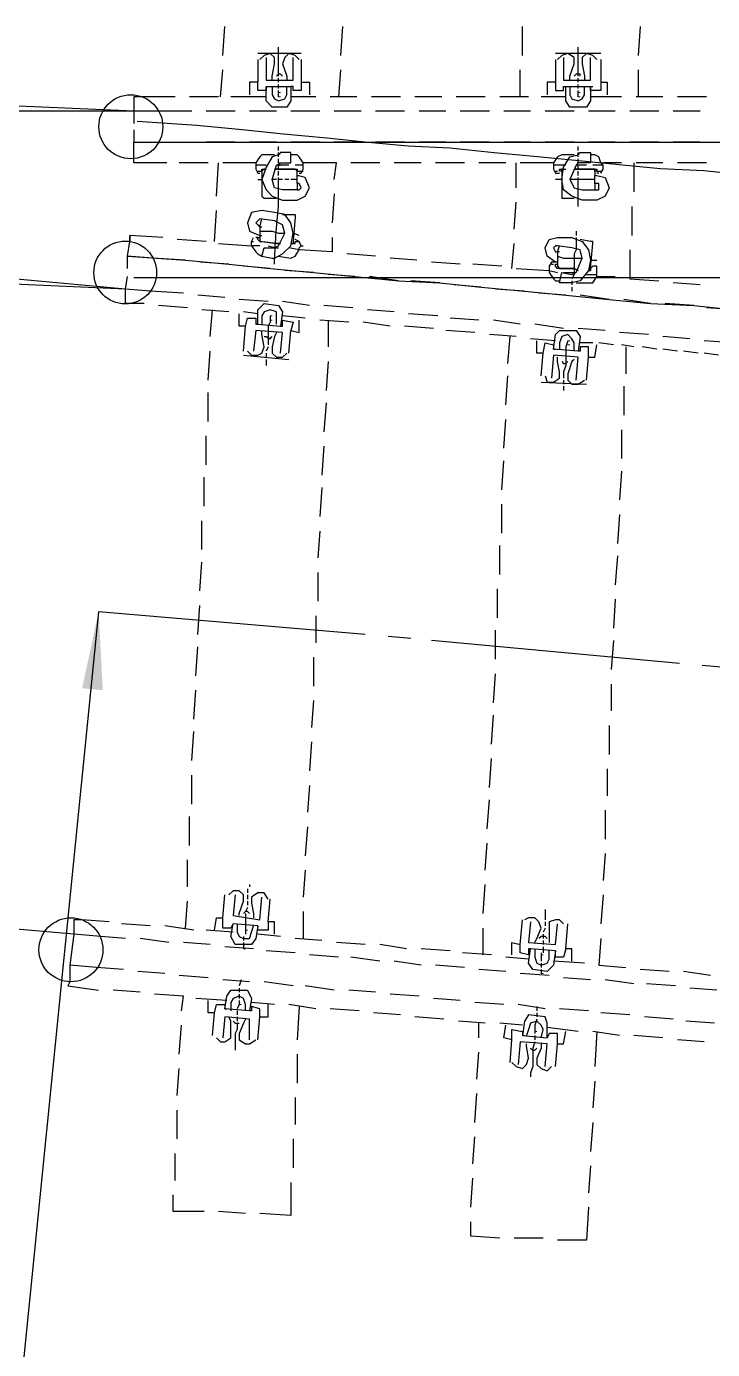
# Model space of a CAD drawing. Header units: millimetres. Extents: x -45 to 90, y -17 to 16.
# Drawn here: x 58.333 to 59.855, y -3.465 to -0.532 of the extents above; entities that cross this region are included whole.
import ezdxf

# ---------------------------------------------------------------- set-up
doc = ezdxf.new("R2010")
doc.units = ezdxf.units.MM
doc.layers.add('PDF_Geometry', color=7, linetype='Continuous')
doc.layers.add('PDF_Solid Fills', color=7, linetype='Continuous')

msp = doc.modelspace()

# ---------------------------------------------------------------- linework, layer by layer
at = {"color": 3}
for points in [[(58.5789, -0.7414), (58.7108, -0.7508), (58.8113, -0.7603), (58.903, -0.7695), (58.9993, -0.7787), (59.0909, -0.7879), (59.1798, -0.7963), (59.2722, -0.8009), (59.3706, -0.8108), (59.4668, -0.8199), (59.5585, -0.8291), (59.6548, -0.8383), (59.7394, -0.8467), (59.8357, -0.8513), (59.9202, -0.8598)], [(58.5713, -1.0885), (68.3996, -1.0885)]]:
    msp.add_lwpolyline(points, dxfattribs=at)
at = {"color": 4}
for points in [[(58.5713, -0.7885), (68.3996, -0.7885)], [(58.5575, -1.0406), (58.6859, -1.0498), (58.7822, -1.0589), (58.8738, -1.0681), (58.9701, -1.0773), (59.0618, -1.0864), (59.1581, -1.0956), (59.2497, -1.1002), (59.3414, -1.1094), (59.4377, -1.1185), (59.5294, -1.1277), (59.6256, -1.1369), (59.7173, -1.146), (59.8136, -1.1506), (59.9053, -1.1598)]]:
    msp.add_lwpolyline(points, dxfattribs=at)
at = {"layer": 'PDF_Geometry', "lineweight": 25}
for points in [[(58.7684, -0.5959), (58.773, -0.5318)], [(59.0343, -0.5318), (59.0297, -0.5959)], [(59.4331, -0.5959), (59.4331, -0.5318)], [(59.6944, -0.5318), (59.6898, -0.5959)], [(58.8922, -0.6418), (58.8922, -0.6326), (58.8922, -0.628), (58.8922, -0.6189), (58.8922, -0.6143), (58.8922, -0.6051), (58.8922, -0.6005), (58.8922, -0.5914), (58.8922, -0.5868), (58.8922, -0.5776)], [(59.5569, -0.6418), (59.5569, -0.6326), (59.5569, -0.628), (59.5569, -0.6189), (59.5569, -0.6143), (59.5569, -0.6051), (59.5569, -0.6005), (59.5569, -0.5914), (59.5569, -0.5868), (59.5569, -0.5776)], [(58.8463, -0.6051), (58.8463, -0.6555), (58.828, -0.6555), (58.828, -0.683)], [(58.9426, -0.5914), (58.8463, -0.5914)], [(58.8784, -0.6509), (58.8784, -0.6418), (58.883, -0.6143), (58.883, -0.6005), (58.8738, -0.5914), (58.8601, -0.5959), (58.8509, -0.6051)], [(58.8647, -0.6005), (58.8647, -0.6509), (58.9243, -0.6509), (58.9243, -0.6005)], [(58.938, -0.6051), (58.9289, -0.5959), (58.9151, -0.5914), (58.9059, -0.6005), (58.9013, -0.6143), (58.9105, -0.6418), (58.9105, -0.6509)], [(58.9426, -0.6051), (58.9426, -0.6555), (58.9609, -0.6555), (58.9609, -0.683)], [(59.5065, -0.6051), (59.5065, -0.6555), (59.4881, -0.6555), (59.4881, -0.683)], [(59.6073, -0.5914), (59.5065, -0.5914)], [(59.5385, -0.6509), (59.5385, -0.6418), (59.5477, -0.6143), (59.5477, -0.6005), (59.534, -0.5914), (59.5202, -0.5959), (59.511, -0.6051)], [(59.5246, -0.6005), (59.5246, -0.6509), (59.5844, -0.6509), (59.5844, -0.6005)], [(59.5981, -0.6051), (59.589, -0.5959), (59.5752, -0.5914), (59.566, -0.6005), (59.566, -0.6143), (59.5706, -0.6418), (59.5706, -0.6509)], [(59.6073, -0.6051), (59.6073, -0.6555), (59.6211, -0.6555), (59.6211, -0.683)], [(58.7638, -0.6876), (58.7684, -0.628)], [(58.9013, -0.6418), (58.8968, -0.6372), (58.8922, -0.6372), (58.8876, -0.6418)], [(59.0297, -0.628), (59.0251, -0.6876)], [(59.4285, -0.6876), (59.4285, -0.628)], [(59.5615, -0.6418), (59.5615, -0.6372), (59.5523, -0.6372), (59.5477, -0.6418)], [(59.6898, -0.628), (59.6898, -0.6876)], [(58.9426, -0.6555), (58.9426, -0.6739), (58.9243, -0.6739), (58.9243, -0.6645), (58.9197, -0.6645), (58.9197, -0.6968), (58.9105, -0.7105), (58.8784, -0.7105), (58.8647, -0.6968), (58.8647, -0.6645), (58.8647, -0.6739), (58.8463, -0.6739), (58.8463, -0.6555)], [(58.8647, -0.6645), (58.9197, -0.6645)], [(58.8784, -0.6645), (58.8784, -0.683), (58.883, -0.6922), (58.8922, -0.6968), (58.9059, -0.6922), (58.9105, -0.683), (58.9105, -0.6645)], [(58.8922, -0.6555), (58.8922, -0.6464)], [(58.8922, -0.6693), (58.8922, -0.6601)], [(58.8922, -0.6876), (58.8922, -0.6739)], [(59.5065, -0.6555), (59.5065, -0.6739), (59.5246, -0.6739), (59.5246, -0.6645), (59.5294, -0.6645), (59.5844, -0.6645), (59.5844, -0.6968), (59.5752, -0.7105), (59.5385, -0.7105), (59.5294, -0.6968), (59.5294, -0.6645)], [(59.5385, -0.6645), (59.5385, -0.683), (59.5431, -0.6922), (59.5569, -0.6968), (59.566, -0.6922), (59.5706, -0.683), (59.5706, -0.6645)], [(59.5569, -0.6555), (59.5569, -0.6464)], [(59.5569, -0.6693), (59.5569, -0.6601)], [(59.5569, -0.6876), (59.5569, -0.6739)], [(59.6073, -0.6555), (59.6073, -0.6739), (59.5844, -0.6739), (59.5844, -0.6645), (59.589, -0.6645)], [(58.5713, -0.7197), (57.8378, -0.6876)], [(58.663, -0.6876), (58.585, -0.6876), (58.5713, -0.6876), (58.5713, -0.7197), (58.145, -0.7197)], [(58.7592, -0.6876), (58.6951, -0.6876)], [(58.8647, -0.6876), (58.7867, -0.6876)], [(58.9747, -0.6876), (58.9197, -0.6876)], [(59.0662, -0.6876), (59.0068, -0.6876)], [(59.1626, -0.6876), (59.0985, -0.6876)], [(59.2543, -0.6876), (59.1947, -0.6876)], [(59.3506, -0.6876), (59.2864, -0.6876)], [(59.4469, -0.6876), (59.3827, -0.6876)], [(59.5294, -0.6876), (59.4744, -0.6876)], [(59.6531, -0.6876), (59.5844, -0.6876)], [(59.7448, -0.6876), (59.6852, -0.6876)], [(59.8411, -0.6876), (59.7769, -0.6876)], [(58.6996, -0.7197), (58.6263, -0.7197), (58.5713, -0.7197), (58.5713, -0.7472)], [(58.7959, -0.7197), (58.7317, -0.7197)], [(58.8876, -0.7197), (58.828, -0.7197)], [(58.9839, -0.7197), (58.9197, -0.7197)], [(59.0755, -0.7197), (59.0159, -0.7197)], [(59.1718, -0.7197), (59.1076, -0.7197)], [(59.2635, -0.7197), (59.2039, -0.7197)], [(59.3598, -0.7197), (59.2954, -0.7197)], [(59.4514, -0.7197), (59.3918, -0.7197)], [(59.5477, -0.7197), (59.4835, -0.7197)], [(59.6392, -0.7197), (59.5798, -0.7197)], [(59.7357, -0.7197), (59.6715, -0.7197)], [(59.8273, -0.7197), (59.7677, -0.7197)], [(58.5713, -0.761), (58.5713, -0.7885)], [(58.6446, -0.8343), (58.5713, -0.8343), (58.5713, -0.8251), (58.5713, -0.7885), (58.6263, -0.7885), (58.6996, -0.7885)], [(58.7959, -0.7885), (58.7317, -0.7885)], [(58.8876, -0.7885), (58.828, -0.7885)], [(58.9839, -0.7885), (58.9197, -0.7885)], [(59.0755, -0.7885), (59.0159, -0.7885)], [(59.1718, -0.7885), (59.1076, -0.7885)], [(59.2635, -0.7885), (59.2039, -0.7885)], [(59.3598, -0.7885), (59.2954, -0.7885)], [(59.4514, -0.7885), (59.3918, -0.7885)], [(59.5477, -0.7885), (59.4835, -0.7885)], [(59.6392, -0.7885), (59.5798, -0.7885)], [(59.7357, -0.7885), (59.6715, -0.7885)], [(59.8273, -0.7885), (59.7677, -0.7885)], [(58.883, -0.816), (58.8555, -0.816), (58.8509, -0.8206), (58.8418, -0.8343), (58.7684, -0.8343)], [(58.9334, -0.8937), (58.938, -0.8937), (58.9426, -0.8893), (58.938, -0.8802), (58.9334, -0.8802), (58.9334, -0.8937), (58.9013, -0.8937), (58.883, -0.8893), (58.8784, -0.871), (58.8876, -0.8389), (58.8968, -0.8343), (58.9197, -0.8343), (58.9197, -0.8114), (58.8968, -0.8114), (58.8922, -0.816), (58.8784, -0.8206), (58.8647, -0.8435), (58.8555, -0.871)], [(58.8922, -0.8068), (58.8922, -0.7976)], [(58.8922, -0.8206), (58.8922, -0.8114)], [(59.0159, -0.871), (59.0205, -0.8343), (58.9472, -0.8343), (58.938, -0.8206), (58.9334, -0.816), (58.9197, -0.816)], [(59.5477, -0.816), (59.5202, -0.816), (59.511, -0.8206), (59.5019, -0.8343), (59.4285, -0.8343)], [(59.5202, -0.871), (59.5246, -0.8435), (59.5385, -0.8206), (59.5569, -0.816), (59.5615, -0.8114), (59.5844, -0.8114), (59.5844, -0.8343), (59.5569, -0.8343), (59.5569, -0.8251)], [(59.5569, -0.8068), (59.5569, -0.7976)], [(59.5569, -0.8206), (59.5569, -0.8114)], [(59.6119, -0.8389), (59.6073, -0.8343), (59.6027, -0.8206), (59.5935, -0.816), (59.5844, -0.816)], [(58.7363, -0.8343), (58.6721, -0.8343)], [(58.7547, -0.9077), (58.7592, -0.8343)], [(58.8418, -0.8343), (58.8418, -0.8389)], [(58.8647, -0.8389), (58.8418, -0.8389), (58.8418, -0.8435), (58.8418, -0.8481), (58.8463, -0.8572), (58.8509, -0.8572)], [(58.8463, -0.871), (58.8555, -0.871), (58.8647, -0.8937), (58.8784, -0.9077), (58.9013, -0.9168), (58.9334, -0.9168), (58.9516, -0.9077), (58.9609, -0.8893), (58.9516, -0.8664), (58.9334, -0.8618), (58.9334, -0.8526), (58.9289, -0.8481), (58.8922, -0.8481), (58.8922, -0.8389)], [(58.8463, -0.8526), (58.8509, -0.8526), (58.8555, -0.8526), (58.8555, -0.8481), (58.8601, -0.8481), (58.8555, -0.8526), (58.8555, -0.9077), (58.8601, -0.9122), (58.8876, -0.9122)], [(58.8922, -0.8481), (58.883, -0.8481), (58.8922, -0.8481), (58.9289, -0.8481), (58.9334, -0.8481), (58.9334, -0.8526), (58.938, -0.8526), (58.9426, -0.8526), (58.9472, -0.8526)], [(58.8922, -0.8343), (58.8922, -0.8251)], [(58.9151, -0.8389), (58.8922, -0.8389), (58.8968, -0.8389)], [(58.938, -0.8572), (58.9426, -0.8572), (58.9472, -0.8481), (58.9472, -0.8435), (58.9472, -0.8389), (58.9289, -0.8389)], [(58.9472, -0.8389), (58.9472, -0.8343)], [(59.1168, -0.8343), (59.0526, -0.8343)], [(59.2085, -0.8343), (59.1489, -0.8343)], [(59.3047, -0.8343), (59.2406, -0.8343)], [(59.3964, -0.8343), (59.3368, -0.8343)], [(59.4194, -0.8893), (59.4194, -0.8343)], [(59.5019, -0.8343), (59.5019, -0.8389)], [(59.5294, -0.8389), (59.5019, -0.8389), (59.5019, -0.8435), (59.5019, -0.8481), (59.5065, -0.8572), (59.5156, -0.8572)], [(59.5752, -0.8389), (59.5569, -0.8389), (59.5523, -0.8389), (59.5385, -0.871), (59.5477, -0.8893), (59.566, -0.8937), (59.5981, -0.8937), (59.6027, -0.8937), (59.6027, -0.8893), (59.6027, -0.8802), (59.5981, -0.8802), (59.5935, -0.8802), (59.5935, -0.8618), (59.5981, -0.8618), (59.6165, -0.8664), (59.6256, -0.8893), (59.6165, -0.9077), (59.5981, -0.9168), (59.566, -0.9168), (59.5431, -0.9077), (59.5246, -0.8937), (59.5202, -0.871), (59.5065, -0.871)], [(59.5246, -0.8481), (59.5202, -0.8481), (59.5202, -0.8526), (59.5156, -0.8526), (59.5156, -0.8481), (59.5202, -0.8481), (59.5246, -0.8481), (59.5294, -0.8481)], [(59.5569, -0.8481), (59.5477, -0.8481), (59.5569, -0.8481), (59.589, -0.8481), (59.5935, -0.8481), (59.5981, -0.8481), (59.5981, -0.8526), (59.5935, -0.8526), (59.5935, -0.8618)], [(59.5569, -0.8343), (59.5523, -0.8389)], [(59.5935, -0.8526), (59.5935, -0.8481), (59.589, -0.8481), (59.5569, -0.8481), (59.5569, -0.8389)], [(59.6073, -0.8572), (59.6119, -0.8481), (59.6119, -0.8435), (59.6119, -0.8389), (59.589, -0.8389)], [(59.6531, -0.8343), (59.6119, -0.8343)], [(59.6806, -0.8343), (59.6806, -0.8985)], [(59.7448, -0.8343), (59.6852, -0.8343)], [(59.8411, -0.8343), (59.7769, -0.8343)], [(58.8876, -0.871), (58.8784, -0.871)], [(58.8922, -0.8618), (58.8922, -0.8526)], [(58.9013, -0.871), (58.8922, -0.871)], [(58.9151, -0.871), (58.9059, -0.871)], [(58.9334, -0.871), (58.9197, -0.871)], [(58.938, -0.8802), (58.9334, -0.8802), (58.9334, -0.8618), (58.938, -0.8618)], [(59.5065, -0.8526), (59.511, -0.8526)], [(59.5202, -0.8526), (59.5202, -0.9077), (59.5202, -0.9122), (59.5246, -0.9122), (59.5477, -0.9122)], [(59.5935, -0.871), (59.5798, -0.871), (59.566, -0.871), (59.5523, -0.871), (59.5385, -0.871)], [(59.5569, -0.8618), (59.5569, -0.8526)], [(59.5569, -0.9306), (59.5569, -0.9214), (59.5569, -0.9168), (59.5569, -0.9077), (59.5569, -0.9031), (59.5569, -0.8937), (59.5569, -0.8893), (59.5569, -0.8802), (59.5569, -0.8756), (59.5569, -0.8664)], [(59.5981, -0.8526), (59.6027, -0.8526), (59.6073, -0.8526)], [(59.6027, -0.8572), (59.5981, -0.8572)], [(59.0159, -0.9031), (59.0114, -0.9672)], [(59.5935, -0.8802), (59.5935, -0.8937)], [(59.4148, -0.981), (59.4194, -0.9214)], [(59.6761, -0.9306), (59.6761, -0.9948)], [(58.7501, -1.0083), (58.7547, -0.9397)], [(58.938, -0.9948), (58.9243, -0.9902), (58.9197, -0.9672), (58.9059, -0.9489), (58.883, -0.9443), (58.8555, -0.9397), (58.8326, -0.9443), (58.8234, -0.9672), (58.828, -0.9856), (58.8509, -0.9948), (58.8509, -0.9993), (58.8509, -1.0039), (58.8509, -1.0083), (58.8555, -1.0083), (58.8876, -1.0131), (58.8968, -1.0131), (58.8876, -1.0131), (58.8509, -1.0083), (58.8463, -1.0039), (58.8463, -0.9993), (58.8418, -0.9993), (58.8463, -0.9993), (58.8509, -0.9993)], [(58.8555, -1.0406), (58.8601, -1.0223), (58.883, -1.0223), (58.8922, -1.0177), (58.9059, -0.9902), (58.9013, -0.9718), (58.883, -0.9627), (58.8509, -0.9581), (58.8463, -0.9627), (58.8418, -0.9672), (58.8463, -0.9718), (58.8509, -0.9764), (58.8555, -0.9581)], [(58.9013, -0.9489), (58.9243, -0.9489), (58.9289, -0.9489), (58.9289, -0.9535), (58.9243, -1.0083), (58.9243, -1.0131), (58.9197, -1.0131), (58.9243, -1.0131), (58.9289, -1.0131), (58.9289, -1.0083), (58.9334, -1.0083), (58.938, -1.0083)], [(58.5621, -1.0083), (58.5621, -0.9948), (58.5621, -1.0083)], [(58.6355, -0.9993), (58.5621, -0.9948)], [(58.8509, -1.0177), (58.8326, -1.0177), (58.8418, -1.0314), (58.8463, -1.036), (58.8555, -1.0406), (58.8784, -1.0452), (58.883, -1.0452), (58.9013, -1.036), (58.9197, -1.0177), (58.9243, -0.9902)], [(58.8555, -0.9764), (58.8509, -0.9764), (58.8509, -0.9948), (58.8555, -0.9948)], [(58.8509, -0.9856), (58.8647, -0.9856), (58.8784, -0.9856), (58.8922, -0.9902), (58.9059, -0.9902)], [(59.5523, -0.9856), (59.5523, -0.9948)], [(58.5575, -1.0681), (58.5575, -1.0406), (58.5621, -1.0083)], [(58.7317, -1.0083), (58.6676, -1.0039)], [(58.7592, -1.0131), (58.8326, -1.0177), (58.8326, -1.0131), (58.8326, -1.0083), (58.837, -0.9993)], [(58.8326, -1.0083), (58.837, -1.0083)], [(58.8693, -1.0177), (58.8876, -1.0223), (58.8922, -1.0223)], [(58.8922, -1.0406), (58.9197, -1.0452), (58.9289, -1.0406), (58.938, -1.0268), (58.9151, -1.0223)], [(59.0114, -0.9993), (59.0114, -1.0314), (58.938, -1.0268), (58.938, -1.0223), (58.9426, -1.0177), (58.938, -1.0083), (58.9289, -1.0039)], [(58.9426, -1.0177), (58.9472, -1.0177)], [(59.41, -1.0681), (59.4148, -1.0131)], [(59.5065, -1.0543), (59.4881, -1.0406), (59.4835, -1.0223), (59.4927, -1.0039), (59.511, -0.9993), (59.5431, -0.9993), (59.566, -1.0083), (59.5798, -1.0268), (59.5844, -1.0498), (59.5981, -1.0498)], [(59.5246, -1.0773), (59.5477, -1.0773), (59.5523, -1.0773), (59.566, -1.0452), (59.5615, -1.0268), (59.5431, -1.0223), (59.511, -1.0177), (59.5065, -1.0177), (59.5019, -1.0223), (59.5065, -1.0314), (59.511, -1.0314), (59.5156, -1.0177)], [(59.5523, -0.9993), (59.5523, -1.0083), (59.5523, -1.0131), (59.5523, -1.0223), (59.5523, -1.0268), (59.5477, -1.036), (59.5477, -1.0406), (59.5477, -1.0498), (59.5477, -1.0543), (59.5477, -1.0635), (59.5477, -1.0681), (59.5477, -1.0773), (59.5477, -1.0819), (59.5431, -1.091)], [(59.5935, -1.0635), (59.589, -1.0635), (59.5844, -1.0681), (59.589, -1.0131), (59.589, -1.0083), (59.5844, -1.0083), (59.5615, -1.0039)], [(58.6859, -1.0498), (58.6125, -1.0452), (58.5575, -1.0406)], [(58.7822, -1.0589), (58.718, -1.0543)], [(59.1076, -1.0406), (59.0435, -1.036)], [(59.1993, -1.0498), (59.1397, -1.0452)], [(59.2954, -1.0589), (59.2314, -1.0543)], [(59.5156, -1.0314), (59.511, -1.0314), (59.511, -1.0543), (59.5065, -1.0543), (59.4973, -1.0543), (59.4927, -1.0635), (59.4927, -1.0681), (59.4927, -1.0727), (59.511, -1.0773)], [(59.511, -1.0543), (59.511, -1.0589), (59.511, -1.0635), (59.5156, -1.0681), (59.5477, -1.0681), (59.5569, -1.0727), (59.5477, -1.0681), (59.511, -1.0681), (59.5065, -1.0635), (59.5065, -1.0589), (59.511, -1.0589)], [(59.511, -1.0406), (59.5246, -1.0452), (59.5385, -1.0452), (59.5523, -1.0452), (59.566, -1.0452)], [(59.5844, -1.0498), (59.5798, -1.0727), (59.5615, -1.0956), (59.5431, -1.1002), (59.5385, -1.1002), (59.5156, -1.1002), (59.5202, -1.0773), (59.5431, -1.0819), (59.5523, -1.0773)], [(59.6715, -1.0268), (59.6715, -1.091), (59.7357, -1.0956)], [(58.553, -1.1139), (57.8241, -1.0819)], [(58.8738, -1.0681), (58.8142, -1.0635)], [(58.9701, -1.0773), (58.9059, -1.0727)], [(59.0618, -1.0864), (59.0022, -1.0819)], [(59.3873, -1.0635), (59.3231, -1.0589)], [(59.4194, -1.0681), (59.4927, -1.0727), (59.4927, -1.0773), (59.5019, -1.091), (59.5065, -1.0956), (59.5156, -1.0956)], [(59.4973, -1.0589), (59.5019, -1.0589)], [(59.5752, -1.0819), (59.5981, -1.0819), (59.5981, -1.0773), (59.5981, -1.0727), (59.5981, -1.0635), (59.5935, -1.0635), (59.589, -1.0635)], [(59.5981, -1.0864), (59.5981, -1.0819)], [(58.6813, -1.1229), (58.6078, -1.1185), (58.553, -1.1139), (58.2458, -1.0864)], [(58.5942, -1.146), (58.5621, -1.146), (58.553, -1.146), (58.553, -1.1139), (58.5575, -1.0864)], [(59.1581, -1.0956), (59.0939, -1.0864)], [(59.2497, -1.1002), (59.1856, -1.0956)], [(59.3414, -1.1094), (59.2818, -1.1048)], [(59.4377, -1.1185), (59.3735, -1.1139)], [(59.5431, -1.0956), (59.5431, -1.1048)], [(59.5431, -1.1094), (59.5431, -1.1185)], [(59.5523, -1.1002), (59.5798, -1.1002), (59.589, -1.1002), (59.5981, -1.0864), (59.6392, -1.0864)], [(59.8273, -1.1048), (59.7677, -1.1002)], [(58.773, -1.1323), (58.7134, -1.1277)], [(58.8693, -1.1414), (58.8051, -1.1369)], [(58.9609, -1.1506), (58.9013, -1.1414)], [(59.5294, -1.1277), (59.4698, -1.1229)], [(59.6256, -1.1369), (59.5615, -1.1277)], [(59.7173, -1.146), (59.6577, -1.1369)], [(58.6905, -1.1552), (58.6263, -1.1506)], [(58.7822, -1.1644), (58.7224, -1.1598)], [(58.7409, -1.2194), (58.7455, -1.1598)], [(58.8142, -1.2515), (58.8188, -1.1965), (58.8051, -1.1965), (58.8051, -1.169)], [(58.8463, -1.169), (58.8142, -1.1644)], [(58.8463, -1.1919), (58.8463, -1.1598), (58.8601, -1.146), (58.8922, -1.1506), (58.9013, -1.1644), (58.8968, -1.1965)], [(58.8876, -1.1919), (58.8876, -1.1781), (58.8876, -1.1644), (58.8738, -1.1598), (58.8601, -1.1644), (58.8555, -1.1735), (58.8555, -1.1919)], [(59.0572, -1.1552), (58.993, -1.1506)], [(59.1489, -1.1644), (59.0893, -1.1598)], [(59.2452, -1.1735), (59.1808, -1.169)], [(59.8136, -1.1506), (59.7494, -1.146)], [(59.9053, -1.1598), (59.8411, -1.1552)], [(58.8188, -1.1965), (58.8234, -1.1781), (58.8418, -1.1781), (58.8418, -1.1919), (58.8463, -1.1919), (58.8968, -1.1965), (58.9013, -1.1965), (58.9013, -1.1827), (58.9243, -1.1873), (58.9197, -1.2056)], [(58.8738, -1.1735), (58.8738, -1.1827), (58.8738, -1.1873), (58.8693, -1.1965), (58.8693, -1.201), (58.8693, -1.2102), (58.8693, -1.2148), (58.8693, -1.224), (58.8693, -1.2285), (58.8693, -1.2375)], [(58.9516, -1.1781), (58.9013, -1.1735)], [(58.9151, -1.256), (58.9197, -1.2056), (58.938, -1.2102), (58.938, -1.1827)], [(59.048, -1.1873), (58.9839, -1.1827)], [(59.0022, -1.1827), (59.0022, -1.2423)], [(59.1397, -1.1965), (59.0801, -1.1873)], [(59.236, -1.201), (59.1718, -1.1965)], [(59.3368, -1.1827), (59.2727, -1.1781)], [(59.4285, -1.1919), (59.3689, -1.1827)], [(59.5246, -1.201), (59.4606, -1.1919)], [(59.6165, -1.2056), (59.5569, -1.201)], [(58.8234, -1.2515), (58.8326, -1.2606), (58.8463, -1.2606), (58.8555, -1.256), (58.8601, -1.2423), (58.8555, -1.2148), (58.8555, -1.2056)], [(58.8968, -1.256), (58.9013, -1.2102), (58.8418, -1.2056), (58.837, -1.2515)], [(58.8601, -1.2194), (58.8647, -1.2194), (58.8738, -1.224), (58.8784, -1.2194)], [(58.8876, -1.2102), (58.883, -1.2194), (58.8784, -1.2423), (58.8784, -1.256), (58.8876, -1.2652), (58.9013, -1.2652), (58.9105, -1.256)], [(59.3277, -1.2102), (59.2635, -1.2056)], [(59.4194, -1.2194), (59.3598, -1.2148)], [(59.401, -1.279), (59.4056, -1.2194)], [(59.5065, -1.2285), (59.4514, -1.224)], [(59.4744, -1.3065), (59.4789, -1.256), (59.4652, -1.256), (59.4652, -1.2285)], [(59.5798, -1.2652), (59.5798, -1.2423), (59.5615, -1.2423), (59.5615, -1.2515), (59.5569, -1.2515), (59.5019, -1.2469), (59.5065, -1.2148), (59.5156, -1.2056), (59.5523, -1.2056), (59.5615, -1.2194), (59.5569, -1.2515)], [(59.5477, -1.2515), (59.5477, -1.2331), (59.5431, -1.224), (59.534, -1.2148), (59.5202, -1.2194), (59.5156, -1.2331), (59.5156, -1.2469)], [(59.534, -1.2285), (59.5294, -1.2423), (59.5294, -1.256), (59.5294, -1.2698), (59.5294, -1.2836), (59.5246, -1.2973), (59.5246, -1.3111)], [(59.7127, -1.2148), (59.6486, -1.2102)], [(59.8044, -1.224), (59.7448, -1.2194)], [(59.9007, -1.2331), (59.8365, -1.2285)], [(58.7363, -1.3156), (58.7409, -1.2515)], [(58.8142, -1.2606), (58.9151, -1.2698)], [(58.8693, -1.2423), (58.8647, -1.2515)], [(58.8647, -1.256), (58.8647, -1.2652)], [(59.4789, -1.256), (59.4835, -1.2331), (59.5019, -1.2375), (59.5019, -1.2469), (59.5065, -1.2469)], [(59.5523, -1.3156), (59.5569, -1.2652), (59.5019, -1.2606), (59.4973, -1.3111)], [(59.589, -1.2331), (59.5615, -1.2331)], [(59.5752, -1.3156), (59.5798, -1.2652), (59.5935, -1.2652), (59.5981, -1.2375)], [(59.6348, -1.2375), (59.6027, -1.2331)], [(59.6806, -1.2423), (59.6531, -1.2375)], [(59.6623, -1.2423), (59.6623, -1.3019)], [(59.7311, -1.2469), (59.699, -1.2423)], [(59.7769, -1.2515), (59.7448, -1.2469)], [(59.8228, -1.256), (59.7907, -1.2515)], [(59.8684, -1.2606), (59.8365, -1.256)], [(58.8647, -1.2698), (58.8647, -1.2836)], [(59.0022, -1.2744), (58.9976, -1.3386)], [(59.4835, -1.3065), (59.4881, -1.3202), (59.5019, -1.3202), (59.5156, -1.3111), (59.5156, -1.2973), (59.511, -1.2744), (59.511, -1.2652)], [(59.5202, -1.2744), (59.5246, -1.279), (59.5294, -1.279), (59.534, -1.2744)], [(59.5477, -1.2698), (59.5431, -1.2744), (59.534, -1.3019), (59.534, -1.3156), (59.5431, -1.3248), (59.5569, -1.3248), (59.5706, -1.3156)], [(59.3964, -1.3707), (59.401, -1.3065)], [(59.5246, -1.3156), (59.5246, -1.3248)], [(58.7363, -1.4073), (58.7363, -1.3431)], [(59.4744, -1.3202), (59.5752, -1.3248)], [(59.5246, -1.3294), (59.5246, -1.3386)], [(59.6577, -1.3294), (59.6577, -1.3936)], [(58.9976, -1.3661), (58.993, -1.4302)], [(59.3918, -1.4667), (59.3964, -1.4027)], [(59.6531, -1.4257), (59.6531, -1.4898)], [(58.7317, -1.5036), (58.7317, -1.4394)], [(58.993, -1.4623), (58.9884, -1.5265)], [(59.3873, -1.5586), (59.3918, -1.4944)], [(59.6531, -1.5173), (59.6486, -1.5813)], [(58.7272, -1.5953), (58.7272, -1.5311)], [(58.9884, -1.554), (58.9839, -1.6182)], [(59.3873, -1.6549), (59.3873, -1.5907)], [(58.7224, -1.6915), (58.7224, -1.6274)], [(59.6486, -1.6136), (59.644, -1.6778)], [(58.9839, -1.6503), (58.9793, -1.7099)], [(59.3827, -1.7465), (59.3827, -1.6824)], [(58.718, -1.7832), (58.7224, -1.719)], [(59.644, -1.7053), (59.6392, -1.7695)], [(58.9793, -1.742), (58.9793, -1.8061)], [(59.3781, -1.8428), (59.3781, -1.7786)], [(58.7134, -1.8795), (58.718, -1.8153)], [(59.6392, -1.8016), (59.6348, -1.8657)], [(59.0847, -1.8795), (58.4932, -1.8291), (58.1083, -5.6568)], [(58.9747, -1.8382), (58.9747, -1.8978)], [(59.3735, -1.9345), (59.3735, -1.8703)], [(59.1856, -1.8887), (59.1351, -1.8841)], [(59.7815, -1.9437), (59.2314, -1.8932)], [(59.6348, -1.8932), (59.6302, -1.9574)], [(58.7088, -1.9712), (58.7134, -1.907)], [(58.9701, -1.9299), (58.9701, -1.9941)], [(59.8823, -1.9528), (59.8319, -1.9483)], [(59.3689, -2.0308), (59.3735, -1.9666)], [(59.6302, -1.9895), (59.6302, -2.0491)], [(58.7042, -2.0674), (58.7088, -2.0033)], [(58.9701, -2.0262), (58.9655, -2.0858)], [(59.3643, -2.1224), (59.3689, -2.0583)], [(59.6256, -2.0812), (59.6256, -2.1454)], [(58.6996, -2.1591), (58.7042, -2.0949)], [(58.9655, -2.1179), (58.9609, -2.182)], [(59.3598, -2.2187), (59.3643, -2.1543)], [(58.6996, -2.2554), (58.6996, -2.1912)], [(59.6211, -2.1775), (59.6211, -2.2371)], [(58.9609, -2.2141), (58.9564, -2.2737)], [(59.3552, -2.3104), (59.3598, -2.2462)], [(58.6951, -2.3471), (58.6951, -2.2829)], [(59.6165, -2.2689), (59.6165, -2.3333)], [(58.9564, -2.3058), (58.9516, -2.37)], [(59.3506, -2.4021), (59.3552, -2.3425)], [(59.6165, -2.3654), (59.6119, -2.425)], [(58.6905, -2.4388), (58.6905, -2.3792)], [(58.9516, -2.4021), (58.9472, -2.4617)], [(58.828, -2.4342), (58.828, -2.4388)], [(59.346, -2.4982), (59.3506, -2.4342)], [(58.7501, -2.535), (58.7547, -2.5075), (58.7684, -2.5075), (58.773, -2.4571)], [(58.8051, -2.5029), (58.8051, -2.4982), (58.8142, -2.4708), (58.8142, -2.4571), (58.8051, -2.4479), (58.7913, -2.4479), (58.7822, -2.4571)], [(58.7959, -2.4571), (58.7913, -2.5029), (58.8509, -2.5121), (58.8555, -2.4617)], [(58.8234, -2.4433), (58.8234, -2.4525)], [(58.8234, -2.4571), (58.8234, -2.4663)], [(58.8693, -2.4663), (58.8601, -2.4525), (58.8463, -2.4525), (58.8326, -2.4617), (58.8326, -2.4754), (58.837, -2.4982), (58.837, -2.5075)], [(59.6119, -2.4571), (59.6073, -2.5213)], [(58.6859, -2.5304), (58.6905, -2.4708)], [(58.8234, -2.4846), (58.8188, -2.4938)], [(58.8234, -2.4708), (58.8234, -2.48)], [(58.883, -2.5442), (58.883, -2.5167), (58.8693, -2.5167), (58.8738, -2.4663)], [(59.4835, -2.4892), (59.4835, -2.4982), (59.4835, -2.5121)], [(58.553, -2.5534), (58.4979, -2.5488), (58.4384, -2.5442), (58.122, -2.5167)], [(58.5163, -2.5167), (58.4567, -2.5121), (58.4384, -2.5121), (58.4384, -2.5442), (58.4292, -2.6128), (58.4292, -2.6496), (58.4246, -2.6588), (58.4932, -2.668)], [(58.6078, -2.5258), (58.5438, -2.5213)], [(58.8693, -2.5167), (58.8693, -2.535), (58.8463, -2.535), (58.8463, -2.5258), (58.8418, -2.5534), (58.8326, -2.5671), (58.7959, -2.5671), (58.7867, -2.5488), (58.7913, -2.5213), (58.7867, -2.5304), (58.7684, -2.5304), (58.7684, -2.5075)], [(58.8463, -2.5258), (58.7913, -2.5213)], [(58.8005, -2.5213), (58.8005, -2.5396), (58.8051, -2.5488), (58.8142, -2.5534), (58.828, -2.5534), (58.8326, -2.5396), (58.837, -2.5258)], [(58.828, -2.4982), (58.8234, -2.4938), (58.8188, -2.4938), (58.8142, -2.4982)], [(58.8188, -2.4982), (58.8188, -2.5121), (58.8188, -2.5258), (58.8188, -2.535), (58.8188, -2.5442)], [(58.9472, -2.4938), (58.9472, -2.5534)], [(59.41, -2.59), (59.41, -2.5625), (59.4285, -2.5671), (59.4331, -2.5121)], [(59.4606, -2.5625), (59.4652, -2.5534), (59.4744, -2.5304), (59.4698, -2.5167), (59.4606, -2.5075), (59.4469, -2.5075), (59.4377, -2.5121)], [(59.4514, -2.5167), (59.4469, -2.5625), (59.5065, -2.5671), (59.511, -2.5213)], [(59.4835, -2.5167), (59.4835, -2.5258)], [(59.5246, -2.5213), (59.5156, -2.5121), (59.5065, -2.5121), (59.4927, -2.5167), (59.4927, -2.5304), (59.4927, -2.5579), (59.4927, -2.5625)], [(59.5431, -2.6038), (59.5431, -2.5763), (59.5294, -2.5763), (59.534, -2.5213)], [(58.7042, -2.535), (58.6401, -2.5258)], [(58.7913, -2.5396), (58.7317, -2.535)], [(58.8142, -2.5488), (58.8142, -2.5579)], [(58.8968, -2.5488), (58.8463, -2.5442)], [(59.346, -2.59), (59.346, -2.5304)], [(59.4881, -2.5534), (59.4835, -2.5488), (59.4744, -2.5488), (59.4698, -2.5534)], [(59.4835, -2.5304), (59.4789, -2.5396)], [(59.4789, -2.5442), (59.4789, -2.5534)], [(58.6492, -2.5625), (58.585, -2.5534)], [(58.7409, -2.5671), (58.6813, -2.5625)], [(58.837, -2.5763), (58.773, -2.5717)], [(58.8142, -2.5625), (58.8142, -2.5763)], [(58.9289, -2.5854), (58.8647, -2.5809)], [(58.9884, -2.5579), (58.9289, -2.5534)], [(59.0847, -2.5671), (59.0205, -2.5625)], [(59.1764, -2.5763), (59.1168, -2.5671)], [(59.2727, -2.5809), (59.2085, -2.5763)], [(59.5065, -2.5809), (59.4514, -2.5763), (59.4469, -2.5763), (59.4469, -2.59), (59.4285, -2.5854), (59.4285, -2.5671)], [(59.5294, -2.5763), (59.5246, -2.5946), (59.5065, -2.5946), (59.5065, -2.5809), (59.5019, -2.6128), (59.4881, -2.6267), (59.456, -2.6221), (59.4469, -2.6084), (59.4514, -2.5763)], [(59.4606, -2.5763), (59.4606, -2.5946), (59.4652, -2.6084), (59.4744, -2.6128), (59.4881, -2.6084), (59.4927, -2.5992), (59.4927, -2.5809)], [(59.4789, -2.5579), (59.4789, -2.5671)], [(59.4789, -2.5717), (59.4789, -2.5809), (59.4789, -2.5854)], [(59.6073, -2.5534), (59.6027, -2.6128), (59.6623, -2.6175)], [(59.0251, -2.5946), (58.9609, -2.59)], [(59.1168, -2.6038), (59.0526, -2.5946)], [(59.2085, -2.6128), (59.1489, -2.6038)], [(59.3643, -2.59), (59.3002, -2.5854)], [(59.4469, -2.5992), (59.3964, -2.5946)], [(59.4744, -2.5854), (59.4744, -2.59), (59.4744, -2.6038)], [(59.4744, -2.6084), (59.4744, -2.6175)], [(59.5706, -2.6084), (59.5019, -2.6038)], [(58.5484, -2.6221), (58.4888, -2.6175), (58.4292, -2.6128)], [(58.6401, -2.6313), (58.5805, -2.6267)], [(58.7363, -2.6405), (58.6721, -2.6359)], [(59.3047, -2.6175), (59.2406, -2.6128)], [(59.3964, -2.6267), (59.3368, -2.6221)], [(59.4927, -2.6359), (59.4285, -2.6313)], [(59.4744, -2.6221), (59.4744, -2.6313)], [(59.7586, -2.6267), (59.6944, -2.6221)], [(59.8503, -2.6359), (59.7907, -2.6267)], [(58.585, -2.6725), (58.5254, -2.668)], [(58.828, -2.6496), (58.7684, -2.645)], [(58.8509, -2.7274), (58.8509, -2.7092), (58.8326, -2.7046), (58.8326, -2.7138), (58.828, -2.7138), (58.773, -2.7092), (58.7776, -2.6817), (58.7867, -2.668), (58.8234, -2.668), (58.8326, -2.6863), (58.828, -2.7138)], [(58.8097, -2.645), (58.8051, -2.6588)], [(58.8051, -2.6634), (58.8051, -2.6725)], [(58.9243, -2.6588), (58.8601, -2.6496)], [(59.0159, -2.668), (58.9516, -2.6588)], [(59.1076, -2.6725), (59.048, -2.668)], [(59.5844, -2.645), (59.5246, -2.6405)], [(59.6806, -2.6542), (59.6165, -2.645)], [(59.7723, -2.6588), (59.7082, -2.6542)], [(59.864, -2.668), (59.8044, -2.6634)], [(58.6767, -2.7138), (58.6813, -2.6817), (58.6171, -2.6771)], [(58.7776, -2.6909), (58.7088, -2.6863)], [(58.7455, -2.7688), (58.7501, -2.7184), (58.7363, -2.7184), (58.7363, -2.6909)], [(58.8188, -2.7138), (58.8188, -2.7), (58.8142, -2.6863), (58.8051, -2.6817), (58.7913, -2.6863), (58.7867, -2.6955), (58.7867, -2.7138)], [(58.8051, -2.6909), (58.8051, -2.7), (58.8005, -2.7092)], [(58.8051, -2.6771), (58.8051, -2.6863)], [(58.883, -2.7), (58.8326, -2.6955)], [(59.2039, -2.6817), (59.1397, -2.6771)], [(59.2954, -2.6909), (59.236, -2.6863)], [(59.3918, -2.7), (59.3277, -2.6955)], [(58.7501, -2.7184), (58.7547, -2.7), (58.773, -2.7), (58.773, -2.7092), (58.7776, -2.7092)], [(58.7547, -2.7734), (58.7638, -2.7826), (58.773, -2.7826), (58.7867, -2.7734), (58.7867, -2.7642), (58.7867, -2.7367), (58.7822, -2.7274)], [(58.828, -2.778), (58.828, -2.7321), (58.773, -2.7274), (58.7684, -2.7734)], [(58.8005, -2.7138), (58.8005, -2.723)], [(58.8005, -2.7274), (58.8005, -2.7367)], [(58.8463, -2.778), (58.8509, -2.7274), (58.8693, -2.7274), (58.8693, -2.7)], [(58.9747, -2.7092), (58.9151, -2.7)], [(58.938, -2.7046), (58.9334, -2.778)], [(59.071, -2.7138), (59.0068, -2.7092)], [(59.1626, -2.723), (59.103, -2.7184)], [(59.2589, -2.7321), (59.1947, -2.7274)], [(59.4835, -2.7092), (59.4239, -2.7)], [(59.511, -2.7871), (59.511, -2.7642), (59.4927, -2.7642), (59.4881, -2.7734), (59.4881, -2.7413), (59.4835, -2.7274), (59.4469, -2.723), (59.4377, -2.7367), (59.4331, -2.7688), (59.4881, -2.7734)], [(59.4652, -2.7046), (59.4652, -2.7138)], [(59.4652, -2.7184), (59.4652, -2.7274)], [(59.5798, -2.7138), (59.5156, -2.7092)], [(59.6715, -2.723), (59.6073, -2.7184)], [(59.7677, -2.7321), (59.7036, -2.7274)], [(58.6721, -2.8101), (58.6767, -2.7459)], [(58.7913, -2.7367), (58.7959, -2.7413), (58.8005, -2.7413), (58.8051, -2.7413)], [(58.8005, -2.7413), (58.8005, -2.7505), (58.8005, -2.7551), (58.7959, -2.7642), (58.7959, -2.7688), (58.7959, -2.778), (58.7959, -2.7826), (58.7959, -2.7917), (58.7959, -2.7963), (58.7959, -2.8009)], [(58.8188, -2.7321), (58.8142, -2.7413), (58.8051, -2.7642), (58.8051, -2.778), (58.8188, -2.7871), (58.828, -2.7871), (58.8418, -2.778)], [(59.3506, -2.7413), (59.291, -2.7367)], [(59.3368, -2.7734), (59.3368, -2.7413)], [(59.4331, -2.7459), (59.3827, -2.7413)], [(59.4056, -2.8284), (59.41, -2.778), (59.3918, -2.7734), (59.3964, -2.7459)], [(59.41, -2.778), (59.41, -2.7551), (59.4331, -2.7596), (59.4331, -2.7688), (59.4377, -2.7688)], [(59.4744, -2.7734), (59.4789, -2.7551), (59.4744, -2.7459), (59.4652, -2.7367), (59.4514, -2.7413), (59.4469, -2.7551), (59.4423, -2.7688)], [(59.4652, -2.7321), (59.4606, -2.7459), (59.4606, -2.7596), (59.4606, -2.7642)], [(59.5569, -2.7596), (59.4881, -2.7505)], [(59.8594, -2.7413), (59.7953, -2.7367)], [(59.4835, -2.8376), (59.4881, -2.7871), (59.4285, -2.7826), (59.4239, -2.833)], [(59.4606, -2.7826), (59.456, -2.7963), (59.456, -2.8101), (59.456, -2.8238), (59.456, -2.8376), (59.4514, -2.8513), (59.4514, -2.8605)], [(59.4606, -2.7688), (59.4606, -2.778)], [(59.5065, -2.8376), (59.511, -2.7871), (59.5246, -2.7871), (59.5294, -2.7596)], [(59.6486, -2.7688), (59.589, -2.7596)], [(59.5981, -2.7596), (59.5935, -2.8376)], [(59.7448, -2.7734), (59.6806, -2.7688)], [(59.8365, -2.7826), (59.7769, -2.778)], [(58.9334, -2.8101), (58.9334, -2.8742)], [(59.3323, -2.8651), (59.3368, -2.8055)], [(59.41, -2.8284), (59.4194, -2.8376), (59.4331, -2.842), (59.4423, -2.833), (59.4469, -2.8192), (59.4423, -2.7917), (59.4423, -2.7871)], [(59.4514, -2.7963), (59.456, -2.8009), (59.4606, -2.8009), (59.4652, -2.7963)], [(59.4744, -2.7871), (59.4744, -2.7963), (59.4652, -2.8192), (59.4652, -2.833), (59.4744, -2.842), (59.4881, -2.8467), (59.4973, -2.8376)], [(58.6676, -2.9017), (58.6721, -2.842)], [(59.5935, -2.8697), (59.589, -2.9293)], [(59.3277, -2.9613), (59.3323, -2.8972)], [(58.9289, -2.9063), (58.9289, -2.9659)], [(58.6676, -2.998), (58.6676, -2.9338)], [(59.589, -2.9613), (59.5844, -3.0255)], [(58.9243, -2.998), (58.9243, -3.0622)], [(59.3231, -3.053), (59.3277, -2.9934)], [(58.663, -3.0897), (58.663, -3.0301)], [(59.5844, -3.0576), (59.5798, -3.1172)], [(58.9197, -3.0943), (58.9197, -3.1676), (58.8509, -3.163)], [(59.3185, -3.1493), (59.3231, -3.0851)], [(58.7272, -3.1585), (58.6584, -3.1585), (58.6584, -3.1218)], [(58.8188, -3.163), (58.7592, -3.1585)], [(59.5798, -3.1493), (59.5752, -3.2226), (59.511, -3.2226)], [(59.3827, -3.2181), (59.3185, -3.2135), (59.3185, -3.1814)], [(59.4789, -3.2181), (59.4148, -3.2181)]]:
    msp.add_lwpolyline(points, dxfattribs=at)
at = {"layer": 'PDF_Geometry', "lineweight": 9}
for points in [[(58.8922, -0.6784), (58.8968, -0.6784)], [(58.8922, -0.6876), (58.8968, -0.6876)], [(59.5569, -0.6784), (59.5615, -0.6784)], [(59.5569, -0.6876), (59.5615, -0.6876)], [(58.8922, -0.8343), (58.8968, -0.8343)], [(59.5569, -0.8343), (59.5615, -0.8343)], [(58.8876, -1.0223), (58.8922, -1.0223)], [(59.5477, -1.0773), (59.5523, -1.0773)], [(58.8738, -1.1735), (58.8784, -1.1735)], [(58.8738, -1.1827), (58.8784, -1.1827)], [(59.534, -1.2285), (59.5385, -1.2285)], [(59.534, -1.2375), (59.5385, -1.2375)], [(58.8188, -2.535), (58.8234, -2.535)], [(58.8142, -2.5763), (58.8188, -2.5763)], [(59.4744, -2.59), (59.4789, -2.59)], [(59.4744, -2.6313), (59.4789, -2.6313)], [(58.8051, -2.7), (58.8097, -2.7)], [(59.4606, -2.7596), (59.4652, -2.7596)]]:
    msp.add_lwpolyline(points, dxfattribs=at)
at = {"layer": 'PDF_Geometry', "lineweight": 25}
for points in [[(58.8647, -0.8481), (58.8601, -0.8481)], [(58.9243, -1.0131), (58.9197, -1.0131)], [(59.5844, -1.0681), (59.5844, -1.0727), (59.5798, -1.0727), (59.5844, -1.0727)], [(59.5844, -1.0727), (59.5798, -1.0727)]]:
    msp.add_lwpolyline(points, close=True, dxfattribs=at)
msp.add_lwpolyline([(58.883, -1.0589, -0.015953), (58.8922, -0.9306), (58.8922, -0.9214), (58.8922, -0.9168), (58.8922, -0.9077), (58.8922, -0.9031), (58.8922, -0.8937), (58.8922, -0.8893), (58.8922, -0.8802), (58.8922, -0.8756), (58.8922, -0.8664)], format="xyb", dxfattribs=at)
for centre, radius in [((58.5646, -0.7541), 0.0709), ((58.5522, -1.0773), 0.0696), ((58.4317, -2.5786), 0.0709)]:
    msp.add_circle(centre, radius, dxfattribs=at)
at = {"layer": 'PDF_Solid Fills', "transparency": 33554559}
msp.add_solid([(58.5025, -2.0033), (58.4567, -1.9987), (58.4932, -1.8291)], dxfattribs=at)

doc.saveas('drawing.dxf')
